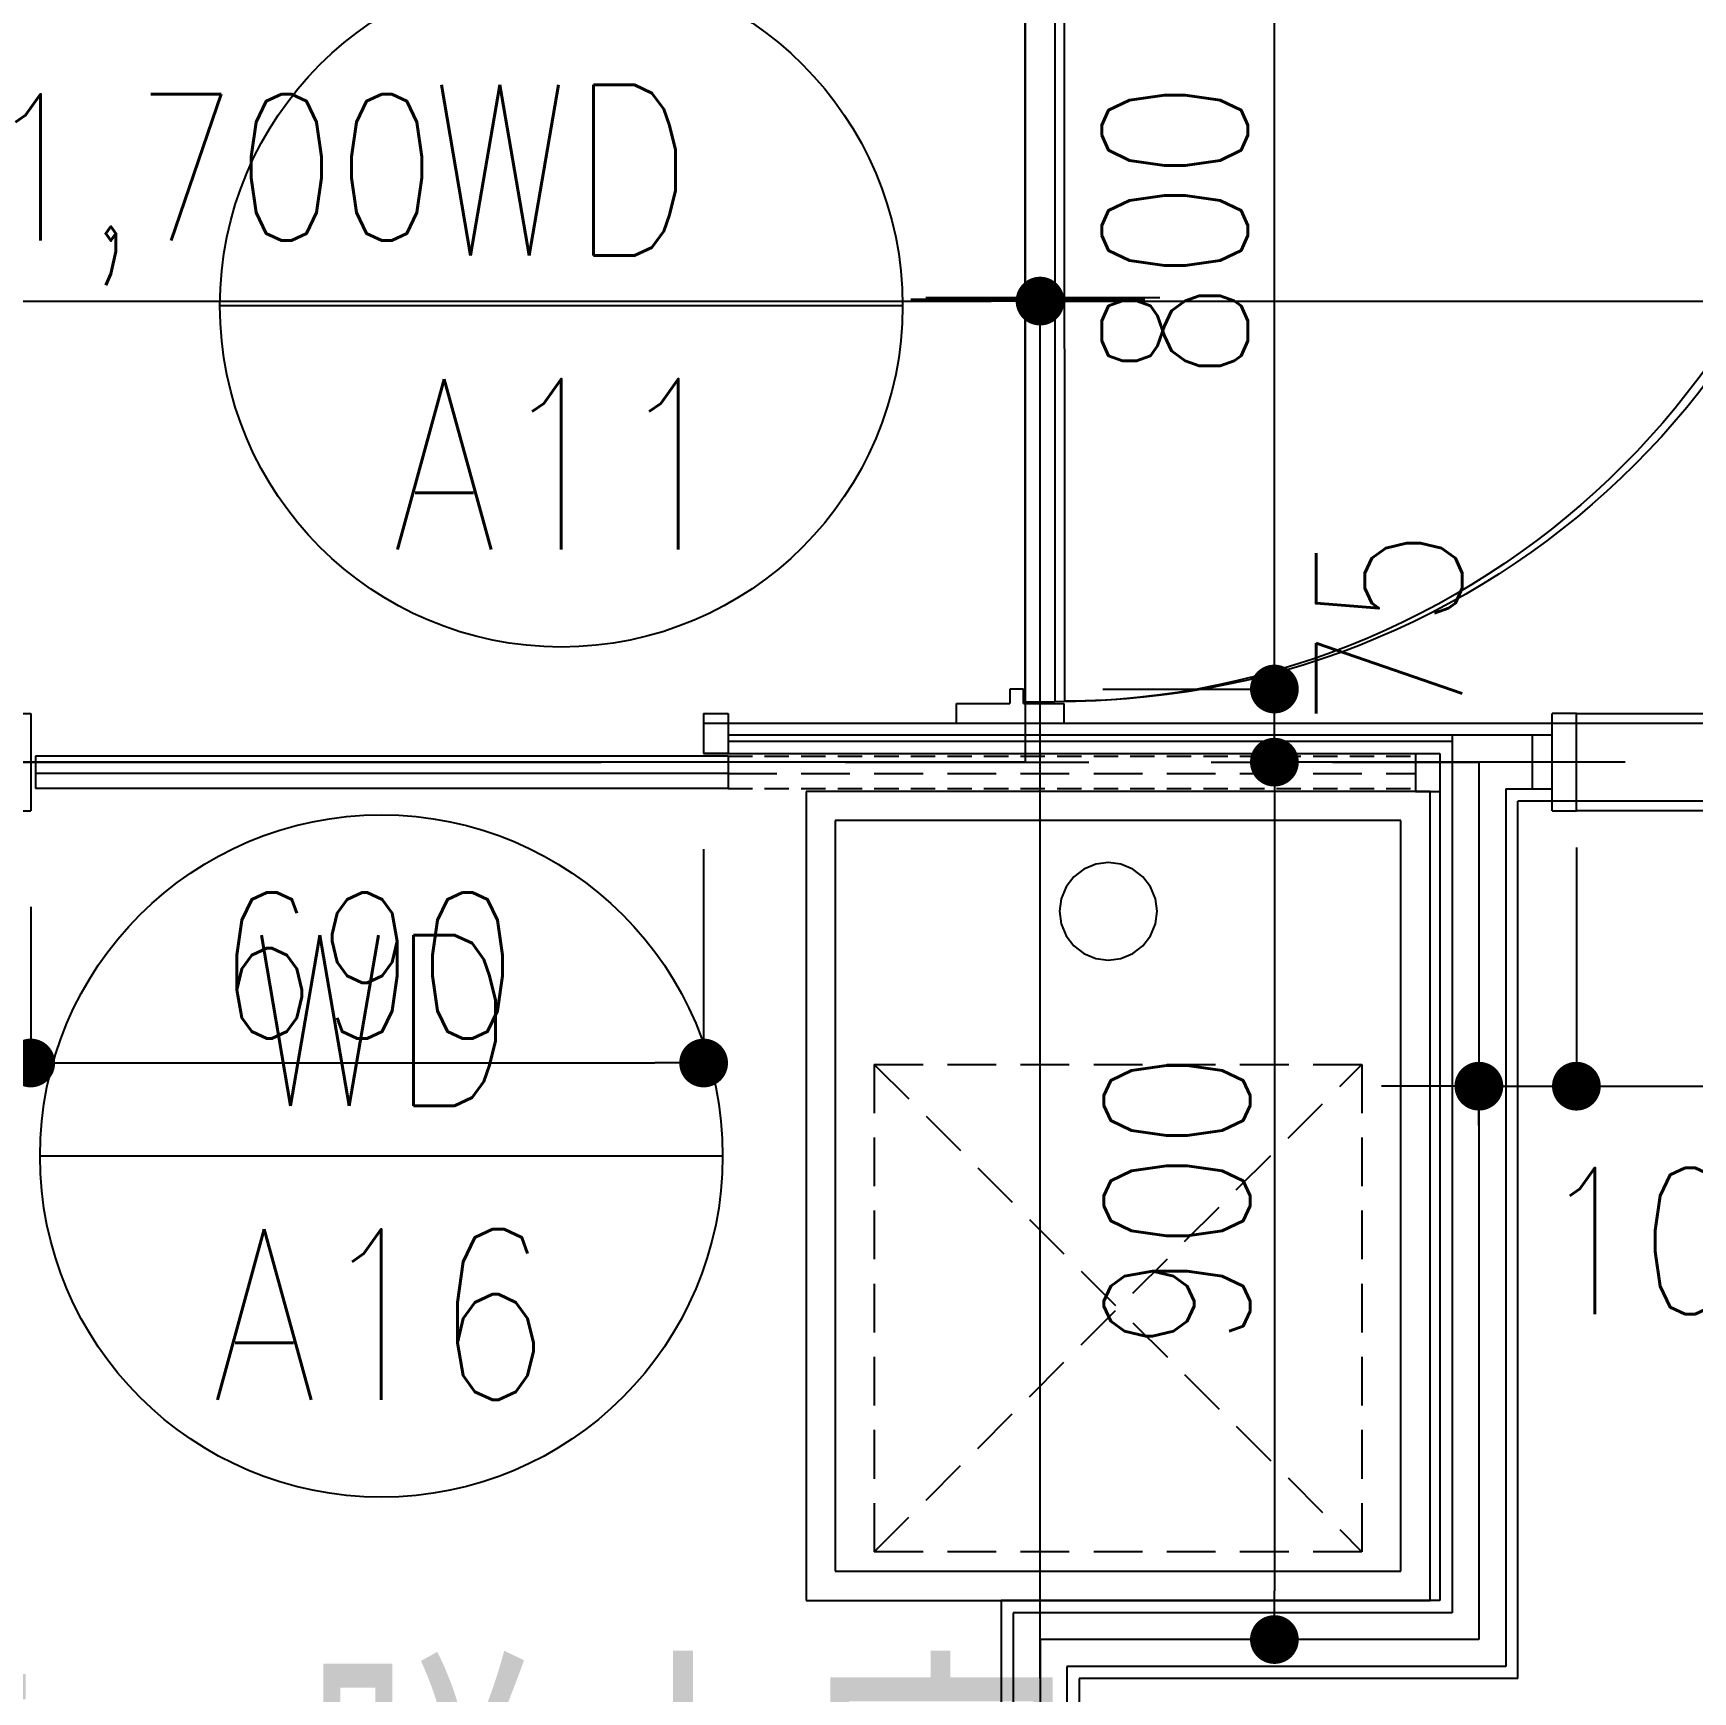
# Model space of a CAD drawing. Header units: millimetres. Extents: x 15495 to 166182, y -39946 to 18307.
# Drawn here: x 50908 to 52610, y 8327 to 10029 of the extents above; entities that cross this region are included whole.
import ezdxf
from ezdxf.enums import TextEntityAlignment as Align

# ---------------------------------------------------------------- set-up
doc = ezdxf.new("R2010")
doc.units = ezdxf.units.MM
doc.header["$LTSCALE"] = 1000
for name, pattern in [('CENTER', [2, 1.25, -0.25, 0.25, -0.25]), ('WaterSpace_CENTER', [2, 1.25, -0.25, 0.25, -0.25]), ('WaterSpace_DASHED', [0.75, 0.5, -0.25]), ('WaterSpace_DASHED2', [0.375, 0.25, -0.125])]:
    doc.linetypes.add(name, pattern=pattern)
doc.layers.get('0').update_dxf_attribs({"linetype": 'CONTINUOUS'})
for name, color, linetype in [('DT_ID', 13, 'CONTINUOUS'), ('E_TEXT', 3, 'CONTINUOUS'), ('F_FITT1-100', 5, 'CONTINUOUS'), ('F_FITT1-50', 5, 'CONTINUOUS'), ('SF-A_SANI-50', 60, 'CONTINUOUS'), ('SF-A_SANI-KYOUTSU', 60, 'CONTINUOUS'), ('SF-DT_ID-100', 13, 'CONTINUOUS'), ('SF-E_DIM-50', 3, 'CONTINUOUS'), ('SF-E_TEXT-100', 3, 'CONTINUOUS'), ('SF-F_FITT1-100', 5, 'CONTINUOUS'), ('SF-F_FITT1-50', 5, 'CONTINUOUS'), ('SF-H-AREA-50', 1, 'CENTER'), ('WaterSpace_F_FINI1-50', 190, 'CONTINUOUS'), ('WaterSpace_F_FITT1-100', 5, 'CONTINUOUS'), ('WaterSpace_F_FITT1-50', 5, 'CONTINUOUS'), ('WaterSpace_SP-A_SANI-100', 60, 'CONTINUOUS'), ('WaterSpace_SP-A_SANI-50', 60, 'CONTINUOUS'), ('WaterSpace_SP-F_FINI1-100', 190, 'CONTINUOUS'), ('WaterSpace_SP-F_FINI1-50', 190, 'CONTINUOUS'), ('WaterSpace_SP-F_FITT1-100', 5, 'CONTINUOUS'), ('WaterSpace_SP-F_FITT1-50', 5, 'CONTINUOUS'), ('WaterSpace_SP-F_HIDE-100', 12, 'CONTINUOUS'), ('WaterSpace_SP-F_HIDE-50', 12, 'CONTINUOUS'), ('WaterSpace_SP-H-AREA-50', 1, 'WaterSpace_CENTER'), ('WaterSpace_SP-H_LINE1-100', 140, 'CONTINUOUS'), ('WaterSpace_SP-H_LINE1-50', 140, 'CONTINUOUS'), ('WaterSpace_SP-U_LGS-50', 120, 'CONTINUOUS')]:
    doc.layers.add(name, color=color, linetype=linetype)
doc.styles.add('DIM', font='romans.shx', dxfattribs={"width": 0.8, "bigfont": 'bigfont.shx'})
doc.styles.add('ROOM', font='romans.shx', dxfattribs={"width": 0.8, "bigfont": 'bigfont.shx'})
doc.styles.get("Standard").update_dxf_attribs({"font": 'txt.shx', "bigfont": 'bigfont.shx'})
doc.dimstyles.new('DIM50_3_3', dxfattribs={"dimscale": 50, "dimtxt": 3, "dimasz": 1, "dimexe": 0, "dimexo": 1, "dimgap": 0.5, "dimtad": 1, "dimdec": 1, "dimdsep": 46, "dimlunit": 6, "dimtxsty": 'DIM', "dimblk1": 'DOT', "dimblk2": 'DOT', "dimsah": 1, "dimcen": 1, "dimclrd": 256, "dimclre": 256, "dimclrt": 256, "dimadec": 0, "dimazin": 0, "dimtfac": 1, "dimtdec": 1, "dimtix": 1, "dimtmove": 2, "dimatfit": 3, "dimldrblk": 'DOT', "dimfxl": 1, "dimtvp": 0.833333, "dimtolj": 1, "dimarcsym": 0})

# ---------------------------------------------------------------- blocks, each defined once
blk = doc.blocks.new('TATEGU-KIGOU')
at = {"color": 2}
blk.add_line((350, 0), (-350, 0), dxfattribs=at)
blk.add_circle((0, 0), 350, dxfattribs=at)
at = {"color": 2, "style": 'ROOM', "width": 0.8}
for tag, p in [('建具種別', (0, 51.6)), ('建具番号', (0, -250.1))]:
    blk.add_attdef(tag, text='', height=175, dxfattribs=at).set_placement(p, align=Align.CENTER)
at = {"flags": 1}
for tag, p in [('内法寸法（W）', (-414, -713.8)), ('内法寸法（H）', (-414, -1063.8)), ('階', (-373.6, -1414.3)), ('部屋名', (-373.6, -1786.8)), ('メーカー名', (-373.6, -2148.9)), ('値段', (-373.6, -2498.9)), ('重量', (-373.6, -2848.9)), ('建具形状', (-373.6, -3199)), ('開閉方式', (-373.6, -3549)), ('取付場所', (-373.6, -3899)), ('見込', (-373.6, -4296.3)), ('扉厚', (-373.6, -4646.3)), ('仕上', (-373.6, -4996.3)), ('ガラス', (-373.6, -5346.3)), ('建具金物', (-373.6, -5696.3)), ('枠形状', (-373.6, -6046.3)), ('沓摺形状', (-373.6, -6396.3)), ('特記事項', (-373.6, -6746.3)), ('防火性能', (-373.6, -7096.3))]:
    blk.add_attdef(tag, p, '', height=175, dxfattribs=at)
blk = doc.blocks.new('WD-A11_100')
at = {"layer": 'F_FITT1-100'}
for q in [(-867.2, 415), (-40.2, -412.4)]:
    blk.add_line((-40, 415), q, dxfattribs=at)
blk.add_arc((-39.8, 415), 827.4, 180, 269.9719, dxfattribs=at)
blk = doc.blocks.new('WaterSpace_WD-A16_100')
at = {"layer": 'WaterSpace_F_FITT1-100'}
blk.add_line((715, 51.5), (5, 51.5), dxfattribs=at)
at = {"layer": 'WaterSpace_F_FITT1-100', "linetype": 'WaterSpace_DASHED', "ltscale": 0.1}
blk.add_line((715, 51.5), (1420, 51.5), dxfattribs=at)
blk = doc.blocks.new('WaterSpace_WD-A16_50')
at = {"layer": 'WaterSpace_F_FINI1-50'}
blk.add_line((740, 31), (1470, 31), dxfattribs=at)
at = {"layer": 'WaterSpace_F_FITT1-50'}
for p, q in [((0, 90), (25, 90)), ((0, -10.000125), (0, 90)), ((25, -10.000125), (25, 90)), ((1445, 31), (1445, 70)), ((1445, 70), (1470, 70)), ((30, 34), (30, 67)), ((740, 67), (30, 67)), ((740, 34), (740, 67)), ((740, 34), (30, 34)), ((740, 31), (715, 31)), ((715, -10.000125), (715, 31)), ((740, -10.000125), (740, 31)), ((0, -10.000125), (25, -10.000125)), ((715, -10.00025), (740, -10.00025))]:
    blk.add_line(p, q, dxfattribs=at)
at = {"layer": 'WaterSpace_F_FITT1-50', "linetype": 'WaterSpace_DASHED2', "ltscale": 0.1}
for p, q in [((740, 67), (1445, 67)), ((740, 34), (1445, 34))]:
    blk.add_line(p, q, dxfattribs=at)
blk = doc.blocks.new('WaterSpace')
at = {"layer": 'WaterSpace_SP-A_SANI-100'}
for p, q in [((-240, -2820), (-240, -1990)), ((-240, -1990), (400, -1990)), ((400, -1990), (400, -2820)), ((400, -2820), (-240, -2820))]:
    blk.add_line(p, q, dxfattribs=at)
at = {"layer": 'WaterSpace_SP-A_SANI-50'}
for p, q in [((-240, -2820), (-240, -1990)), ((-240, -2820), (-240, -1990)), ((-240, -1990), (400, -1990)), ((-240, -1990), (400, -1990)), ((400, -1990), (400, -2820)), ((400, -1990), (400, -2820)), ((-210, -2790), (-210, -2020)), ((-210, -2790), (-210, -2020)), ((-210, -2020), (370, -2020)), ((-210, -2020), (370, -2020)), ((370, -2020), (370, -2790)), ((370, -2020), (370, -2790)), ((34.6, -2661.6), (45, -2653.7)), ((34.6, -2661.6), (45, -2653.7)), ((45, -2653.7), (57.1, -2648.7)), ((45, -2653.7), (57.1, -2648.7)), ((57.1, -2648.7), (70, -2647)), ((57.1, -2648.7), (70, -2647)), ((70, -2647), (82.9, -2648.7)), ((70, -2647), (82.9, -2648.7)), ((82.9, -2648.7), (95, -2653.7)), ((82.9, -2648.7), (95, -2653.7)), ((95, -2653.7), (105.4, -2661.6)), ((95, -2653.7), (105.4, -2661.6)), ((26.7, -2672), (34.6, -2661.6)), ((26.7, -2672), (34.6, -2661.6)), ((105.4, -2661.6), (113.3, -2672)), ((105.4, -2661.6), (113.3, -2672)), ((20, -2697), (21.7, -2684.1)), ((20, -2697), (21.7, -2684.1)), ((21.7, -2684.1), (26.7, -2672)), ((21.7, -2684.1), (26.7, -2672)), ((113.3, -2672), (118.3, -2684.1)), ((113.3, -2672), (118.3, -2684.1)), ((118.3, -2684.1), (120, -2697)), ((118.3, -2684.1), (120, -2697)), ((21.7, -2709.9), (20, -2697)), ((21.7, -2709.9), (20, -2697)), ((120, -2697), (118.3, -2709.9)), ((120, -2697), (118.3, -2709.9)), ((26.7, -2722), (21.7, -2709.9)), ((26.7, -2722), (21.7, -2709.9)), ((34.6, -2732.4), (26.7, -2722)), ((34.6, -2732.4), (26.7, -2722)), ((113.3, -2722), (105.4, -2732.4)), ((113.3, -2722), (105.4, -2732.4)), ((118.3, -2709.9), (113.3, -2722)), ((118.3, -2709.9), (113.3, -2722)), ((45, -2740.3), (34.6, -2732.4)), ((45, -2740.3), (34.6, -2732.4)), ((105.4, -2732.4), (95, -2740.3)), ((105.4, -2732.4), (95, -2740.3)), ((57.1, -2745.3), (45, -2740.3)), ((57.1, -2745.3), (45, -2740.3)), ((70, -2747), (57.1, -2745.3)), ((70, -2747), (57.1, -2745.3)), ((82.9, -2745.3), (70, -2747)), ((82.9, -2745.3), (70, -2747)), ((95, -2740.3), (82.9, -2745.3)), ((95, -2740.3), (82.9, -2745.3)), ((370, -2790), (-210, -2790)), ((370, -2790), (-210, -2790)), ((400, -2820), (-240, -2820)), ((400, -2820), (-240, -2820))]:
    blk.add_line(p, q, dxfattribs=at)
at = {"layer": 'WaterSpace_SP-F_FINI1-100'}
for p, q in [((40, -1910), (40, -105)), ((-40, -1990), (-40, -1490)), ((490, -1910), (40, -1910)), ((490, -1910), (490, -2810)), ((410, -1990), (-40, -1990)), ((410, -1990), (-40, -1990)), ((410, -2859), (410, -1990)), ((550, -2810), (490, -2810)), ((-345, -2890), (-345, -2859)), ((-345, -2859), (410, -2859)), ((-345, -2890), (-70.3, -2890)), ((39.7, -2890), (550, -2890))]:
    blk.add_line(p, q, dxfattribs=at)
at = {"layer": 'WaterSpace_SP-F_FINI1-50'}
for p, q in [((40, -1910), (40, -105)), ((-40, -1990), (-40, -1490)), ((490, -1910), (40, -1910)), ((490, -1910), (490, -2810)), ((410, -1990), (-40, -1990)), ((410, -2820), (410, -1990)), ((525, -2810), (490, -2810)), ((-320, -2890), (525, -2890))]:
    blk.add_line(p, q, dxfattribs=at)
at = {"layer": 'WaterSpace_SP-F_FITT1-100'}
blk.add_line((550, -2810), (550, -2890), dxfattribs=at)
at = {"layer": 'WaterSpace_SP-F_FITT1-50'}
for p, q in [((525, -2800), (550, -2800)), ((525, -2800), (525, -2900)), ((550, -2800), (550, -2900)), ((410, -2859), (410, -2820)), ((410, -2859), (410, -2820)), ((385, -2859), (410, -2859)), ((385, -2859), (410, -2859)), ((550, -2900), (525, -2900))]:
    blk.add_line(p, q, dxfattribs=at)
at = {"layer": 'WaterSpace_SP-F_HIDE-100', "ltscale": 0.2}
for p, q in [((1300, -2810), (550, -2810)), ((550, -2890), (1300, -2890))]:
    blk.add_line(p, q, dxfattribs=at)
at = {"layer": 'WaterSpace_SP-F_HIDE-50', "ltscale": 0.2}
for p, q in [((1300, -2800), (550, -2800)), ((550, -2900), (1300, -2900))]:
    blk.add_line(p, q, dxfattribs=at)
at = {"layer": 'WaterSpace_SP-H-AREA-50'}
for points in [[(0, 0), (2100, 0), (2100, -2850), (450, -2850), (450, -1950), (0, -1950), (0, 0)], [(0, -1450), (-1700, -1450), (-1700, -2850), (450, -2850), (450, -1950), (0, -1950), (0, -1450)], [(0, -1450), (-1700, -1450), (-1700, -2850), (450, -2850), (450, -1950), (0, -1950), (0, -1450)]]:
    blk.add_lwpolyline(points, dxfattribs=at)
at = {"layer": 'WaterSpace_SP-H_LINE1-100', "linetype": 'WaterSpace_DASHED2', "ltscale": 0.2}
for p, q in [((330, -2040), (-170, -2040)), ((-170, -2540), (330, -2040)), ((-170, -2040), (330, -2540)), ((-170, -2540), (-170, -2040)), ((330, -2540), (330, -2040)), ((-170, -2540), (330, -2540))]:
    blk.add_line(p, q, dxfattribs=at)
at = {"layer": 'WaterSpace_SP-H_LINE1-50', "linetype": 'WaterSpace_DASHED2', "ltscale": 0.2}
for p, q in [((330, -2040), (-170, -2040)), ((-170, -2040), (330, -2540)), ((-170, -2540), (330, -2040)), ((-170, -2540), (-170, -2040)), ((330, -2040), (-170, -2040)), ((-170, -2040), (330, -2540)), ((-170, -2540), (330, -2040)), ((-170, -2540), (-170, -2040)), ((330, -2540), (330, -2040)), ((330, -2540), (330, -2040)), ((-170, -2540), (330, -2540)), ((-170, -2540), (330, -2540))]:
    blk.add_line(p, q, dxfattribs=at)
at = {"layer": 'WaterSpace_SP-U_LGS-50'}
for p, q in [((27.5, -1922.5), (27.5, -75)), ((-27.5, -1977.5), (-27.5, -1477.5)), ((477.5, -1922.5), (27.5, -1922.5)), ((477.5, -2822.5), (477.5, -1922.5)), ((422.5, -1977.5), (-27.5, -1977.5)), ((422.5, -2877.5), (422.5, -1977.5)), ((477.5, -2822.5), (525, -2822.5)), ((505, -2822.5), (505, -2877.5)), ((-320, -2871.5), (422.5, -2871.5)), ((525, -2877.5), (-320, -2877.5))]:
    blk.add_line(p, q, dxfattribs=at)
at = {"layer": 'WaterSpace_SP-F_FITT1-100'}
blk.add_blockref('WaterSpace_WD-A16_100', (-1035, -2890), dxfattribs=at)
at = {"layer": 'WaterSpace_SP-F_FITT1-50'}
blk.add_blockref('WaterSpace_WD-A16_50', (-1060, -2890), dxfattribs=at)
blk = doc.blocks.new('ROOM')
at = {"layer": 'DT_ID', "flags": 1}
for tag, p in [('室番号', (0, 500)), ('面積', (0, -500)), ('内装制限', (0, -1000)), ('仕上レベル', (0, -1500)), ('スラブレベル', (0, -2000)), ('天井高', (0, -2500)), ('床下地', (0, -3000)), ('床仕上', (0, -3500)), ('巾木高さ', (0, -4000)), ('巾木仕上', (0, -4500)), ('壁下地', (0, -5000)), ('壁仕上', (0, -5500)), ('天井下地', (0, -6000)), ('天井仕上', (0, -6500)), ('見切縁', (0, -7000)), ('備考', (0, -7500))]:
    blk.add_attdef(tag, p, '', height=300, dxfattribs=at)
at = {"layer": 'E_TEXT', "style": 'ROOM', "width": 0.8}
blk.add_attdef('室名', (0, 0), '', height=300, dxfattribs=at)
blk = doc.blocks.new('SF-BLOCK_100')
at = {"layer": 'SF-A_SANI-KYOUTSU', "xscale": -1, "rotation": 180.000000000013}
blk.add_blockref('WaterSpace', (21900, 6500), dxfattribs=at)
at = {"layer": 'SF-DT_ID-100'}
for p, values in [((21409.04, 9818.07), {'建具種別': 'WD', '建具番号': 'A11'}), ((21224.49, 8945.95), {'建具種別': 'WD', '建具番号': 'A16'})]:
    blk.add_blockref('TATEGU-KIGOU', p, dxfattribs=at).add_auto_attribs(values)
at = {"layer": 'SF-E_TEXT-100'}
ref = blk.add_blockref('ROOM', (20346.48, 8107.28), dxfattribs=at)
ref.add_attrib('室名', '洗面・脱衣室', (20346.48, 8107.28), dxfattribs={"height": 300, "style": 'ROOM', "width": 0.8})
at = {"layer": 'SF-F_FITT1-100', "xscale": -1}
blk.add_blockref('WD-A11_100', (21884.69, 9825), dxfattribs=at)
blk = doc.blocks.new('DOT')
at = {"color": 0, "linetype": 'ByBlock'}
blk.add_line((-0.5, 0), (-1, 0), dxfattribs=at)
at = {"color": 0, "linetype": 'ByBlock', "const_width": 0.5}
blk.add_lwpolyline([(-0.25, 0, 1), (0.25, 0, 1)], format="xyb", close=True, dxfattribs=at)
blk = doc.blocks.new('*D275')
at = {"layer": 'SF-E_DIM-50', "lineweight": -2}
for p, q in [((52005.1, 10156), (52181, 10156)), ((52181, 9406), (52181, 10106)), ((52005.1, 9356), (52181, 9356))]:
    blk.add_line(p, q, dxfattribs=at)
at = {"layer": 'SF-E_DIM-50', "lineweight": -2, "xscale": 50, "yscale": 50, "zscale": 50}
for p, rotation in [((52181, 10156), 90), ((52181, 9356), 270)]:
    blk.add_blockref('DOT', p, dxfattribs=dict(at, rotation=rotation))
at = {"layer": 'SF-E_DIM-50', "insert": (52078.9, 9826.3), "char_height": 150, "attachment_point": 5, "rotation": 90, "style": 'DIM'}
blk.add_mtext('\\A1;800', dxfattribs=at)
blk = doc.blocks.new('_DOT')
at = {"color": 0, "linetype": 'ByBlock'}
blk.add_line((-0.5, 0), (-1, 0), dxfattribs=at)
at = {"color": 0, "linetype": 'ByBlock', "const_width": 0.5}
blk.add_lwpolyline([(-0.25, 0, 1), (0.25, 0, 1)], format="xyb", close=True, dxfattribs=at)
blk = doc.blocks.new('*D268')
at = {"layer": 'SF-E_DIM-50', "lineweight": -2}
for p, q in [((51940.7, 8600.1), (51940.7, 9753.9)), ((51990.7, 9753.9), (53990.7, 9753.9)), ((54040.7, 9500.1), (54040.7, 9753.9))]:
    blk.add_line(p, q, dxfattribs=at)
at = {"layer": 'SF-E_DIM-50', "lineweight": -2, "xscale": 50, "yscale": 50, "zscale": 50, "rotation": 180}
blk.add_blockref('DOT', (51940.7, 9753.9), dxfattribs=at)
at = {"layer": 'SF-E_DIM-50', "lineweight": -2, "xscale": 50, "yscale": 50, "zscale": 50}
blk.add_blockref('DOT', (54040.7, 9753.9), dxfattribs=at)
at = {"layer": 'SF-E_DIM-50', "insert": (52990.7, 9868.2), "char_height": 150, "attachment_point": 5, "style": 'DIM'}
blk.add_mtext('\\A1;2,100', dxfattribs=at)
blk = doc.blocks.new('*D200')
at = {"layer": 'SF-E_DIM-50', "lineweight": -2}
for p, q in [((50240.7, 9500.1), (50240.7, 9753.9)), ((50290.7, 9753.9), (51890.7, 9753.9)), ((51940.7, 8341.3), (51940.7, 9753.9))]:
    blk.add_line(p, q, dxfattribs=at)
at = {"layer": 'SF-E_DIM-50', "lineweight": -2, "xscale": 50, "yscale": 50, "zscale": 50, "rotation": 180}
blk.add_blockref('DOT', (50240.7, 9753.9), dxfattribs=at)
at = {"layer": 'SF-E_DIM-50', "lineweight": -2, "xscale": 50, "yscale": 50, "zscale": 50}
blk.add_blockref('DOT', (51940.7, 9753.9), dxfattribs=at)
at = {"layer": 'SF-E_DIM-50', "insert": (51090.7, 9868.2), "char_height": 150, "attachment_point": 5, "style": 'DIM'}
blk.add_mtext('\\A1;1,700', dxfattribs=at)
blk = doc.blocks.new('WD-A11_50')
at = {"layer": 'F_FITT1-50'}
for p, q in [((70.3, -40), (-39.7, -40)), ((-39.7, -60), (-39.7, -40)), ((70.3, -40), (70.3, -60)), ((-30.5, -61.8), (-854.5, -61.8)), ((1.8, -60), (-39.7, -60)), ((0, -61.8), (-30.5, -61.8)), ((-30.5, -61.8), (-30.5, -888.1)), ((0, -886.7), (0, -60.4)), ((1.8, -60), (1.8, -75)), ((15.7, -75), (15.7, -60)), ((70.3, -60), (15.7, -60)), ((1.8, -75), (15.7, -75)), ((117.2, -475), (-122.8, -475)), ((1.8, -875), (15.7, -875)), ((1.8, -890), (1.8, -875)), ((15.7, -875), (15.7, -890)), ((-39.7, -890), (-39.7, -910)), ((1.8, -890), (-39.7, -890)), ((0, -888.1), (-30.5, -888.1)), ((70.3, -890), (15.7, -890)), ((70.3, -910), (70.3, -890))]:
    blk.add_line(p, q, dxfattribs=at)
blk.add_arc((-28.5, -62.2), 826, 179.9767, 269.8636, dxfattribs=at)
blk = doc.blocks.new('*D201')
at = {"layer": 'SF-E_DIM-50', "lineweight": -2}
for p, q in [((51595.7, 9191.6), (51595.7, 8972.4)), ((50905.7, 9132.6), (50905.7, 8972.4)), ((50955.7, 8972.4), (51545.7, 8972.4))]:
    blk.add_line(p, q, dxfattribs=at)
at = {"layer": 'SF-E_DIM-50', "lineweight": -2, "xscale": 50, "yscale": 50, "zscale": 50, "rotation": 180}
blk.add_blockref('DOT', (50905.7, 8972.4), dxfattribs=at)
at = {"layer": 'SF-E_DIM-50', "lineweight": -2, "xscale": 50, "yscale": 50, "zscale": 50}
blk.add_blockref('DOT', (51595.7, 8972.4), dxfattribs=at)
at = {"layer": 'SF-E_DIM-50', "insert": (51250.7, 9072.4), "char_height": 150, "attachment_point": 5, "style": 'DIM'}
blk.add_mtext('\\A1;690', dxfattribs=at)
blk = doc.blocks.new('*D267')
at = {"layer": 'SF-E_DIM-50', "lineweight": -2}
for p, q in [((50905.7, 9132.6), (50905.7, 8972.4)), ((50240.7, 9016.1), (50240.7, 8972.4)), ((50290.7, 8972.4), (50855.7, 8972.4))]:
    blk.add_line(p, q, dxfattribs=at)
at = {"layer": 'SF-E_DIM-50', "lineweight": -2, "xscale": 50, "yscale": 50, "zscale": 50, "rotation": 180}
blk.add_blockref('DOT', (50240.7, 8972.4), dxfattribs=at)
at = {"layer": 'SF-E_DIM-50', "lineweight": -2, "xscale": 50, "yscale": 50, "zscale": 50}
blk.add_blockref('DOT', (50905.7, 8972.4), dxfattribs=at)
at = {"layer": 'SF-E_DIM-50', "insert": (50573.2, 9072.4), "char_height": 150, "attachment_point": 5, "style": 'DIM'}
blk.add_mtext('\\A1;665', dxfattribs=at)
blk = doc.blocks.new('*D269')
at = {"layer": 'SF-E_DIM-50', "lineweight": -2}
for p, q in [((52486.1, 9281), (52181, 9281)), ((52181, 9231), (52181, 8431)), ((52386.1, 8381), (52181, 8381))]:
    blk.add_line(p, q, dxfattribs=at)
at = {"layer": 'SF-E_DIM-50', "lineweight": -2, "xscale": 50, "yscale": 50, "zscale": 50}
for p, rotation in [((52181, 9281), 90), ((52181, 8381), 270)]:
    blk.add_blockref('DOT', p, dxfattribs=dict(at, rotation=rotation))
at = {"layer": 'SF-E_DIM-50', "insert": (52081, 8831), "char_height": 150, "attachment_point": 5, "rotation": 90, "style": 'DIM'}
blk.add_mtext('\\A1;900', dxfattribs=at)
blk = doc.blocks.new('*D273')
at = {"layer": 'SF-E_DIM-50', "lineweight": -2}
for p, q in [((52490.7, 9193.3), (52490.7, 8948.6)), ((53240.7, 9181), (53240.7, 8948.6)), ((52540.7, 8948.6), (53190.7, 8948.6))]:
    blk.add_line(p, q, dxfattribs=at)
at = {"layer": 'SF-E_DIM-50', "lineweight": -2, "xscale": 50, "yscale": 50, "zscale": 50, "rotation": 180}
blk.add_blockref('DOT', (52490.7, 8948.6), dxfattribs=at)
at = {"layer": 'SF-E_DIM-50', "lineweight": -2, "xscale": 50, "yscale": 50, "zscale": 50}
blk.add_blockref('DOT', (53240.7, 8948.6), dxfattribs=at)
at = {"layer": 'SF-E_DIM-50', "insert": (52865.7, 9048.6), "char_height": 150, "attachment_point": 5, "style": 'DIM'}
blk.add_mtext('\\A1;750', dxfattribs=at)
blk = doc.blocks.new('*D274')
at = {"layer": 'SF-E_DIM-50', "lineweight": -2}
for p, q in [((52181, 9406), (52181, 9456)), ((52005.1, 9356), (52181, 9356)), ((52181, 9281), (52181, 9356)), ((52116, 9281), (52181, 9281)), ((52181, 9231), (52181, 9181))]:
    blk.add_line(p, q, dxfattribs=at)
at = {"layer": 'SF-E_DIM-50', "lineweight": -2, "xscale": 50, "yscale": 50, "zscale": 50}
for p, rotation in [((52181, 9356), 270), ((52181, 9281), 90)]:
    blk.add_blockref('DOT', p, dxfattribs=dict(at, rotation=rotation))
at = {"layer": 'SF-E_DIM-50', "insert": (52298.7, 9418.3), "char_height": 150, "attachment_point": 5, "rotation": 90, "style": 'DIM'}
blk.add_mtext('\\A1;75', dxfattribs=at)
blk = doc.blocks.new('*D271')
at = {"layer": 'SF-E_DIM-50', "lineweight": -2}
for p, q in [((52490.7, 9193.3), (52490.7, 8948.6)), ((52340.7, 8948.6), (52290.7, 8948.6)), ((52390.7, 8908.3), (52390.7, 8948.6)), ((52390.7, 8948.6), (52490.7, 8948.6)), ((52540.7, 8948.6), (52590.7, 8948.6))]:
    blk.add_line(p, q, dxfattribs=at)
at = {"layer": 'SF-E_DIM-50', "lineweight": -2, "xscale": 50, "yscale": 50, "zscale": 50}
blk.add_blockref('DOT', (52390.7, 8948.6), dxfattribs=at)
at = {"layer": 'SF-E_DIM-50', "lineweight": -2, "xscale": 50, "yscale": 50, "zscale": 50, "rotation": 180}
blk.add_blockref('DOT', (52490.7, 8948.6), dxfattribs=at)
at = {"layer": 'SF-E_DIM-50', "insert": (52607.3, 8789.8), "char_height": 150, "attachment_point": 5, "style": 'DIM'}
blk.add_mtext('\\A1;100', dxfattribs=at)
blk = doc.blocks.new('SF-BLOCK_50')
at = {"layer": 'SF-A_SANI-50'}
for p, q in [((21957.06, 9245.3), (21945, 9240.3)), ((21957.06, 9245.3), (21945, 9240.3)), ((21970, 9247), (21957.06, 9245.3)), ((21970, 9247), (21957.06, 9245.3)), ((21982.94, 9245.3), (21970, 9247)), ((21982.94, 9245.3), (21970, 9247)), ((21995, 9240.3), (21982.94, 9245.3)), ((21995, 9240.3), (21982.94, 9245.3)), ((21934.64, 9232.36), (21926.7, 9222)), ((21934.64, 9232.36), (21926.7, 9222)), ((21945, 9240.3), (21934.64, 9232.36)), ((21945, 9240.3), (21934.64, 9232.36)), ((22005.36, 9232.36), (21995, 9240.3)), ((22005.36, 9232.36), (21995, 9240.3)), ((22013.3, 9222), (22005.36, 9232.36)), ((22013.3, 9222), (22005.36, 9232.36)), ((21921.7, 9209.94), (21920, 9197)), ((21921.7, 9209.94), (21920, 9197)), ((21926.7, 9222), (21921.7, 9209.94)), ((21926.7, 9222), (21921.7, 9209.94)), ((22018.3, 9209.94), (22013.3, 9222)), ((22018.3, 9209.94), (22013.3, 9222)), ((22020, 9197), (22018.3, 9209.94)), ((22020, 9197), (22018.3, 9209.94)), ((21920, 9197), (21921.7, 9184.06)), ((21920, 9197), (21921.7, 9184.06)), ((22018.3, 9184.06), (22020, 9197)), ((22018.3, 9184.06), (22020, 9197)), ((21921.7, 9184.06), (21926.7, 9172)), ((21921.7, 9184.06), (21926.7, 9172)), ((22013.3, 9172), (22018.3, 9184.06)), ((22013.3, 9172), (22018.3, 9184.06)), ((21926.7, 9172), (21934.64, 9161.64)), ((21926.7, 9172), (21934.64, 9161.64)), ((21934.64, 9161.64), (21945, 9153.7)), ((21934.64, 9161.64), (21945, 9153.7)), ((21995, 9153.7), (22005.36, 9161.64)), ((21995, 9153.7), (22005.36, 9161.64)), ((22005.36, 9161.64), (22013.3, 9172)), ((22005.36, 9161.64), (22013.3, 9172)), ((21945, 9153.7), (21957.06, 9148.7)), ((21945, 9153.7), (21957.06, 9148.7)), ((21957.06, 9148.7), (21970, 9147)), ((21957.06, 9148.7), (21970, 9147)), ((21970, 9147), (21982.94, 9148.7)), ((21970, 9147), (21982.94, 9148.7)), ((21982.94, 9148.7), (21995, 9153.7)), ((21982.94, 9148.7), (21995, 9153.7))]:
    blk.add_line(p, q, dxfattribs=at)
at = {"layer": 'SF-F_FITT1-50'}
blk.add_line((21782.77, 9826.47), (22022.77, 9826.47), dxfattribs=at)
at = {"layer": 'SF-H-AREA-50'}
blk.add_lwpolyline([(17900, 10300), (21884.69, 10300), (21884.69, 9350), (17900, 9350)], close=True, dxfattribs=at)
at = {"layer": 'SF-A_SANI-KYOUTSU', "xscale": -1, "rotation": 180.000000000013}
blk.add_blockref('WaterSpace', (21900, 6500), dxfattribs=at)
at = {"layer": 'SF-F_FITT1-50', "xscale": -1}
blk.add_blockref('WD-A11_50', (21884.69, 10300), dxfattribs=at)
at = {"layer": 'SF-E_DIM-50'}
for base, p1, p2, picture, middle in [((22140.33, 10225), (21914.38, 9425), (21914.38, 10225), '*D275', (22038.16, 9895.29)), ((22140.33, 9425), (22025.33, 9350), (21914.38, 9425), '*D274', (22257.97, 9487.25))]:
    dim = blk.add_linear_dim(base=base, p1=p1, p2=p2, angle=90, dimstyle='DIM50_3_3', dxfattribs=at)
    dim.commit()
    dim.dimension.update_dxf_attribs({"geometry": picture, "text_midpoint": middle, "dimtype": 128, "insert": (-30040.71, 69)})
for base, p1, p2, picture, middle in [((21900, 9822.95), (20200, 9519.14), (21900, 8360.33), '*D200', (21050, 9937.23)), ((24000, 9822.95), (21900, 8619.14), (24000, 9519.14), '*D268', (22950, 9937.23)), ((21555, 9041.35), (20865, 9251.64), (21555, 9310.64), '*D201', (21210, 9141.35)), ((23200, 9017.6), (22450, 9312.35), (23200, 9300), '*D273', (22825, 9117.6)), ((20865, 9041.35), (20200, 9135.13), (20865, 9251.64), '*D267', (20532.5, 9141.35))]:
    dim = blk.add_linear_dim(base=base, p1=p1, p2=p2, dimstyle='DIM50_3_3', dxfattribs=at)
    dim.commit()
    dim.dimension.update_dxf_attribs({"geometry": picture, "text_midpoint": middle, "insert": (-30040.71, 69)})
dim = blk.add_linear_dim(base=(22140.33, 8450), p1=(22495.38, 9350), p2=(22395.38, 8450), angle=270, dimstyle='DIM50_3_3', dxfattribs=at)
dim.commit()
dim.dimension.update_dxf_attribs({"geometry": '*D269', "text_midpoint": (22040.33, 8900), "insert": (-30040.71, 69)})
dim = blk.add_linear_dim(base=(22450, 9017.6), p1=(22350, 9027.34), p2=(22450, 9312.35), dimstyle='DIM50_3_3', dxfattribs=at)
dim.commit()
dim.dimension.update_dxf_attribs({"geometry": '*D271', "text_midpoint": (22566.56, 8858.78), "dimtype": 128, "insert": (-30040.71, 69)})

msp = doc.modelspace()

# ---------------------------------------------------------------- block references
for name in ['SF-BLOCK_100', 'SF-BLOCK_50']:
    msp.add_blockref(name, (30040.7, -69))

doc.saveas('drawing.dxf')
